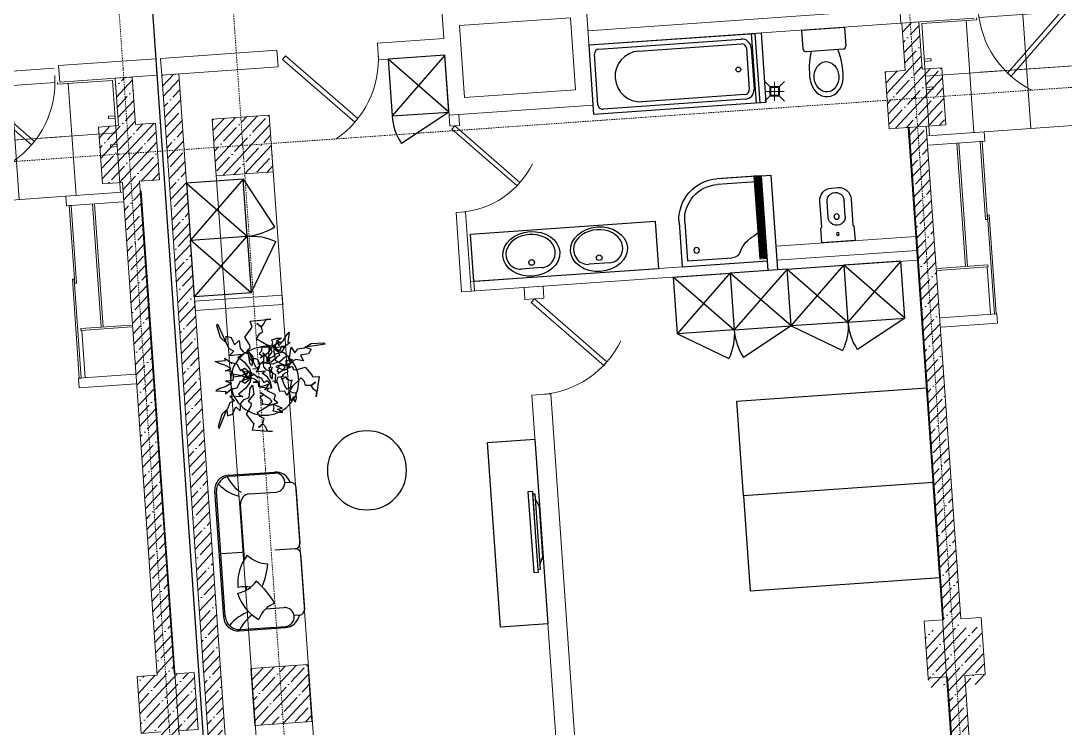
# Model space of a CAD drawing. Header units: millimetres. Extents: x -798 to 124478, y -405 to 121556.
# Drawn here: x 78353 to 89345, y 16154 to 23600 of the extents above; entities that cross this region are included whole.
import ezdxf

# ---------------------------------------------------------------- set-up
doc = ezdxf.new("R2010")
doc.units = ezdxf.units.MM
doc.linetypes.add('CENTER', pattern=[2, 1.25, -0.25, 0.25, -0.25])
doc.linetypes.add('Strichpunkt', pattern=[25.4, 12.7, -6.35, 0, -6.35])
doc.layers.add('1', color=7, linetype='Continuous')
for name, color, linetype, lineweight in [('A-AXES', 40, 'CENTER', 5), ('A-DOOR', 4, 'Continuous', 18), ('A-Hatch', 253, 'Continuous', 9), ('A-WALL-BRC', 30, 'Continuous', 13), ('A-WALL-BRCK', 5, 'Continuous', 9), ('A-WALL-CONC', 4, 'Continuous', 13), ('A-WALL-GVL', 5, 'Continuous', 13), ('S-COLS+2', 20, 'Continuous', 15), ('S-SLAB', 200, 'Continuous', 15), ('S-WALL', 5, 'Continuous', 15), ('TC-EQUIPMENT', 251, 'Continuous', 0)]:
    doc.layers.add(name, color=color, linetype=linetype, lineweight=lineweight)

# ---------------------------------------------------------------- blocks, each defined once
blk = doc.blocks.new('A$C37A3632C')
at = {"layer": 'TC-EQUIPMENT'}
for p, q in [((53, 153), (0, 206)), ((103, 3), (103, 203)), ((153, 153), (206, 206)), ((53, 53), (0, 0)), ((3, 103), (203, 103)), ((153, 53), (206, 0))]:
    blk.add_line(p, q, dxfattribs=at)
for points in [[(53, 153), (53, 53), (153, 53), (153, 153)], [(63, 143), (63, 63), (143, 63), (143, 143)]]:
    blk.add_lwpolyline(points, close=True, dxfattribs=at)
blk = doc.blocks.new('A$C3CA419DE')
at = {"layer": '1', "ltscale": 10}
blk.add_line((0, 600), (522, 895), dxfattribs=at)
at = {"layer": '1'}
for p, q in [((0, 600), (600, 0)), ((0, 0), (600, 600))]:
    blk.add_line(p, q, dxfattribs=at)
blk.add_lwpolyline([(600, 0), (600, 600), (0, 600), (0, 0), (600, 0)], dxfattribs=at)
at = {"layer": '1', "ltscale": 10}
blk.add_arc((0, 600), 600, 0, 29.4684, dxfattribs=at)
blk = doc.blocks.new('DU1')
at = {"layer": '1'}
for p, q in [((0, 900), (456, 900)), ((0, 0), (0, 900)), ((0, 900), (470, 900)), ((64, 900), (470, 900)), ((60, 840), (470, 840)), ((60, 367), (60, 840)), ((840, 470), (840, 60)), ((900, 470), (900, 0)), ((900, 0), (0, 0)), ((840, 60), (367, 60))]:
    blk.add_line(p, q, dxfattribs=at)
blk.add_circle((736, 164), 30, dxfattribs=at)
for centre, radius, start, end in [((470, 470), 430, 0.0204, 90), ((470, 470), 370, 0.0204, 90), ((160, 367), 100, 180, 246.4218), ((0, 0), 300, 23.5782, 66.4218), ((367, 160), 100, 203.5782, 270)]:
    blk.add_arc(centre, radius, start, end, dxfattribs=at)
blk = doc.blocks.new('UNI')
at = {"layer": '1'}
for p, q in [((30, 230), (420, 230)), ((0, 0), (0, 200)), ((450, 200), (450, 0)), ((450, 0), (0, 0))]:
    blk.add_line(p, q, dxfattribs=at)
for centre, radius, start, end in [((822, 465), 774, 175.1979, 197.6673), ((-372, 465), 774, 342.3327, 4.8021), ((30, 200), 30, 90, 180), ((420, 200), 30, 0, 90)]:
    blk.add_arc(centre, radius, start, end, dxfattribs=at)
blk.add_ellipse((225, 508), major_axis=(0, 210), ratio=0.832186, start_param=4.817971, end_param=7.7484, dxfattribs=at)
blk.add_ellipse((225, 508), major_axis=(0, 160), ratio=0.8125, dxfattribs=at)
blk = doc.blocks.new('BI')
at = {"layer": '1'}
blk.add_line((90, -265), (90, -430), dxfattribs=at)
blk.add_lwpolyline([(165, -440), (165, -165), (175, -155), (175, 0), (-175, 0), (-175, -155), (-165, -165), (-165, -440, 0.414214), (-35, -570), (35, -570, 0.414214)], format="xyb", close=True, dxfattribs=at)
for points in [[(90, -265, 1.000004), (-90, -265, 1.000004)], [(-90, -430, 1.000004), (90, -430, 1.000004)]]:
    blk.add_lwpolyline(points, format="xyb", dxfattribs=at)
blk.add_lwpolyline([(-90, -265), (-90, -430)], dxfattribs=at)
for centre, radius in [((0, -83), 15), ((0, -266), 28)]:
    blk.add_circle(centre, radius, dxfattribs=at)
blk = doc.blocks.new('UM1')
at = {"layer": '1'}
blk.add_line((100, 83), (-115, 83), dxfattribs=at)
blk.add_circle((-3, 145), 30, dxfattribs=at)
for centre, start, end in [((-115, 233), 211.1898, 270), ((100, 233), 270, 328.8102)]:
    blk.add_arc(centre, 150, start, end, dxfattribs=at)
blk.add_ellipse((0, 235), major_axis=(-300, 0), ratio=0.783333, dxfattribs=at)
blk.add_ellipse((-8, 240), major_axis=(260, 0), ratio=0.769231, start_param=5.847373, end_param=9.86059, dxfattribs=at)
blk = doc.blocks.new('VANNA')
at = {"layer": '1', "ltscale": 3}
for p, q in [((-217.5, -50), (217.5, -50)), ((-217.5, -100), (217.5, -100)), ((-317.5, -1650), (-317.5, -150)), ((-267.5, -1232.5), (-267.5, -150)), ((267.5, -150), (267.5, -1232.5)), ((317.5, -150), (317.5, -1650)), ((267.5, -1700), (-267.5, -1700))]:
    blk.add_line(p, q, dxfattribs=at)
blk.add_lwpolyline([(-367.5, 0), (367.5, 0), (367.5, -1750), (-367.5, -1750), (-367.5, 0)], dxfattribs=at)
blk.add_circle((0, -200), 25, dxfattribs=at)
for centre, radius, start, end in [((-217.5, -150), 100, 90, 180), ((-217.5, -150), 50, 90, 180), ((217.5, -150), 100, 0, 90), ((217.5, -150), 50, 0, 90), ((0, -1232.5), 267.5, 180, 0), ((-267.5, -1650), 50, 180, 270), ((267.5, -1650), 50, 270, 0)]:
    blk.add_arc(centre, radius, start, end, dxfattribs=at)
blk = doc.blocks.new('DOOR101')
at = {"layer": 'A-DOOR', "ltscale": 4, "transparency": 33554687}
blk.add_lwpolyline([(0, 0), (-714, -714), (-750, -678), (-36, 36)], close=True, dxfattribs=at)
blk.add_arc((0, 0), 1010, 180, 240, dxfattribs=at)
blk = doc.blocks.new('DOOR19')
blk.add_lwpolyline([(0, 0), (-0.707, 0.707), (-0.742, 0.672), (-0.035, -0.035)], close=True)
blk.add_arc((0, 0), 1, 120, 180)
blk = doc.blocks.new('SOFA1')
for p, q in [((-671, 0), (671, 0)), ((-659, -17), (659, -17)), ((0, -241), (0, -27)), ((-821, -150), (-821, -640)), ((-809, -167), (-809, -640)), ((809, -167), (809, -640)), ((821, -150), (821, -640)), ((-396, -260), (-363, -260)), ((-74, -260), (509, -260)), ((609, -360), (609, -640)), ((-609, -448), (-609, -640)), ((0, -800), (0, -586)), ((-700, -800), (-700, -740)), ((700, -800), (700, -740)), ((-54, -854), (-646, -854)), ((646, -854), (53, -854))]:
    blk.add_line(p, q)
for centre, radius, start, end in [((671, -150), 150, 0, 90), ((-671, -150), 150, 90, 180), ((-659, -167), 150, 90, 180), ((-1076, -388), 463, 15.156, 46.2539), ((1023, -394), 454, 128.8207, 160.9787), ((659, -167), 150, 0, 90), ((-1046, -557), 463, 33.9488, 59.1761), ((-321, -620), 469, 102.8656, 147.1284), ((-101, -118), 328, 187.9755, 229.8219), ((-643, -229), 282, 344.6798, 11.0286), ((-348, -640), 469, 47.8712, 92.1339), ((966, -531), 421, 112.2345, 142.37), ((190, -532), 328, 132.9811, 174.8275), ((509, -360), 100, 0, 90), ((-827, -626), 282, 16.701, 66.0231), ((-956, 267), 904, 296.1701, 315.3974), ((14, 389), 904, 244.4323, 260.4029), ((-661, -640), 160, 180, 256.0386), ((-709, -640), 100, 180, 0), ((709, -640), 100, 180, 0), ((661, -640), 160, 283.9614, 0), ((-646, -800), 53.9, 180, 270), ((-54, -800), 53.9, 270, 0), ((54, -800), 53.9, 180, 270), ((646, -800), 53.9, 270, 0)]:
    blk.add_arc(centre, radius, start, end)
blk = doc.blocks.new('A$C5AFB0490')
at = {"layer": 'TC-EQUIPMENT', "transparency": 33554687}
for p, q in [((3555, 3024), (4150, 3024)), ((3555, 2924), (4150, 2924)), ((3624, 2424), (3624, 2924)), ((3614, 2424), (4150, 2424)), ((3614, 2404), (3614, 2424)), ((3614, 2404), (4150, 2404)), ((3830, 2404), (3830, 1103)), ((3850, 2404), (3850, 1103)), ((3555, 1103), (4150, 1103)), ((2621, 1003), (3555, 1003)), ((3063, 1003), (3063, -200)), ((3555, 1003), (4150, 1003)), ((3663, 1003), (3663, -180)), ((4130, -180), (4130, 1003)), ((2190, 375), (4130, 375)), ((2571, 375), (3555, 375)), ((2517, -200), (3527, -200)), ((3550, -200), (3550, -180)), ((3550, -180), (4130, -180)), ((3527, -350), (2517, -350))]:
    blk.add_line(p, q, dxfattribs=at)
for points in [[(3555, 3024), (3555, 2924)], [(3555, 1103), (3555, 1003)]]:
    blk.add_lwpolyline(points, dxfattribs=at)
for points in [[(3582, 1880), (3582, 2924), (3562, 2924), (3562, 1880)], [(3604, 1103), (3604, 1925), (3584, 1925), (3584, 1103)], [(4060, 494), (4130, 494), (4130, 519), (4060, 519)], [(4060, 194), (4130, 194), (4130, 219), (4060, 219)]]:
    blk.add_lwpolyline(points, close=True, dxfattribs=at)
at = {"layer": 'A-DOOR', "transparency": 33554687, "rotation": 180.0000000000157}
blk.add_blockref('DOOR101', (2517, -275), dxfattribs=at)
blk = doc.blocks.new('оси 2')
at = {"layer": 'A-AXES', "linetype": 'Strichpunkt', "transparency": 33554687}
for p, q in [((2246361, -2399018), (2248331, -2427105)), ((2239279, -2399515), (2241399, -2429746)), ((2238082, -2399599), (2240051, -2427686)), ((2276409, -2408790), (2166157, -2416522))]:
    blk.add_line(p, q, dxfattribs=at)

msp = doc.modelspace()

# ---------------------------------------------------------------- hatches: boundary and pattern name
h = msp.add_hatch()
h.set_pattern_fill('LINE', color=9, scale=3, angle=-175.9883)
h.set_pattern_definition([(184.011738, (108632.454, 37054.865), (0.666377, -9.5016613), [])])
h.paths.add_polyline_path([(86140, 21107), (86199, 21111), (86140, 21959), (86080, 21955)])
at = {"layer": 'A-Hatch'}
h = msp.add_hatch(dxfattribs=at)
h.set_pattern_fill('ANSI35', color=256, scale=25, angle=-177.9339, style=0)
h.set_pattern_definition([(227.066067, (-28418.7, -649292.32), (116.227165, -108.13329), []), (227.066067, (-28530.87, -649296.36), (116.227165, -108.13329), [198.4375, -39.6875, 0, -39.6875])])
h.paths.add_polyline_path([(80968, 22608), (81010, 22010), (80412, 21968), (80370, 22566)])
h = msp.add_hatch(dxfattribs=at)
h.set_pattern_fill('ANSI35', color=256, scale=25, angle=-177.9339, style=0)
h.set_pattern_definition([(227.066067, (-28012.95, -655077.8), (116.227165, -108.13329), []), (227.066067, (-28125.13, -655081.85), (116.227165, -108.13329), [198.4375, -39.6875, 0, -39.6875])])
h.paths.add_polyline_path([(81374, 16823), (81416, 16224), (80817, 16182), (80775, 16781)])

# ---------------------------------------------------------------- linework, layer by layer
at = {"color": 9}
for points in [[(86130, 21096), (86210, 21102), (86149, 21969), (86069, 21964)], [(86140, 21107), (86199, 21111), (86140, 21959), (86080, 21955)]]:
    msp.add_lwpolyline(points, close=True, dxfattribs=at)
at = {"layer": '1'}
for points in [[(86196, 22740), (86096, 22733), (86044, 23466), (86144, 23473)], [(86319, 20979), (86219, 20972), (86149, 21969), (86249, 21976)], [(83120, 20855), (83085, 21354), (85031, 21490), (85066, 20991), (83120, 20855)], [(85890, 19595), (87885, 19735), (87955, 18738), (85960, 18598)], [(83899, 17251), (83400, 17216), (83264, 19162), (83762, 19197), (83899, 17251)], [(86030, 17600), (88025, 17740), (87955, 18738), (85960, 18598)]]:
    msp.add_lwpolyline(points, close=True, dxfattribs=at)
at = {"layer": '1', "ltscale": 3, "extrusion": (0, 0, -1)}
for points in [[(-80781, 19834), (-80706, 19822), (-80678, 19801), (-80743, 19894), (-80665, 19860), (-80591, 19849), (-80591, 19849), (-80582, 19909), (-80506, 19915), (-80567, 19939), (-80501, 19975), (-80444, 19992), (-80399, 20012), (-80505, 20024), (-80505, 20024), (-80501, 20050), (-80557, 20005), (-80574, 19988), (-80557, 20005), (-80625, 19988), (-80665, 19918), (-80707, 19943), (-80707, 19943), (-80754, 19910), (-80765, 19870), (-80771, 19833), (-80781, 19834), (-80781, 19834), (-80765, 19933), (-80717, 19997), (-80657, 20042), (-80638, 20056), (-80682, 20086), (-80547, 20073), (-80594, 20124), (-80544, 20146), (-80517, 20206), (-80456, 20266), (-80414, 20389), (-80414, 20389), (-80422, 20411), (-80509, 20214), (-80513, 20281), (-80513, 20281), (-80568, 20266), (-80603, 20188), (-80651, 20234), (-80660, 20154), (-80694, 20114), (-80747, 20094), (-80761, 20000), (-80787, 19968), (-80798, 20064), (-80798, 20064), (-80737, 20134), (-80767, 20157), (-80762, 20186), (-80710, 20270), (-80768, 20348), (-80788, 20374), (-80768, 20437), (-80984, 20461), (-80930, 20455), (-80912, 20413), (-80883, 20379), (-80836, 20414), (-80883, 20379), (-80898, 20323), (-80859, 20299), (-80830, 20255), (-80963, 20178), (-80877, 20168), (-80890, 20170), (-80886, 20124), (-80861, 20098), (-80900, 20068), (-80873, 20051), (-80958, 20109), (-80985, 20142), (-80938, 20193), (-80994, 20175), (-81005, 20215), (-80993, 20243), (-81018, 20248), (-81049, 20261), (-81096, 20261), (-81044, 20229), (-81092, 20218), (-80994, 20175), (-81050, 20160), (-81012, 20128), (-81026, 20076), (-81006, 20064), (-80939, 20030), (-80957, 20006), (-80868, 19991), (-80868, 19991), (-80854, 19932), (-80796, 19935), (-80796, 19935), (-80796, 19935)], [(-80907, 19998), (-80915, 20073), (-80901, 20106), (-80975, 20019), (-80962, 20103), (-80970, 20178), (-80970, 20178), (-81031, 20171), (-81055, 20243), (-81064, 20178), (-81115, 20232), (-81146, 20283), (-81177, 20321), (-81162, 20217), (-81162, 20217), (-81188, 20213), (-81130, 20170), (-81109, 20159), (-81130, 20170), (-81096, 20109), (-81018, 20089), (-81031, 20042), (-81031, 20042), (-80987, 20005), (-80946, 20004), (-80908, 20008), (-80907, 19998), (-80907, 19998), (-81006, 19988), (-81081, 20018), (-81140, 20065), (-81158, 20079), (-81176, 20029), (-81198, 20163), (-81236, 20104), (-81270, 20148), (-81334, 20157), (-81407, 20202), (-81537, 20211), (-81537, 20211), (-81556, 20197), (-81344, 20164), (-81407, 20143), (-81407, 20143), (-81379, 20093), (-81295, 20079), (-81327, 20021), (-81247, 20033), (-81200, 20011), (-81167, 19964), (-81073, 19975), (-81035, 19958), (-81125, 19923), (-81125, 19923), (-81208, 19964), (-81222, 19929), (-81252, 19926), (-81346, 19955), (-81407, 19879), (-81427, 19853), (-81493, 19856), (-81461, 19641), (-81469, 19695), (-81433, 19723), (-81407, 19760), (-81453, 19796), (-81407, 19760), (-81350, 19760), (-81337, 19804), (-81302, 19843), (-81192, 19734), (-81206, 19820), (-81204, 19806), (-81160, 19823), (-81141, 19853), (-81103, 19823), (-81093, 19853), (-81127, 19756), (-81153, 19722), (-81213, 19755), (-81182, 19705), (-81218, 19684), (-81248, 19688), (-81246, 19663), (-81251, 19630), (-81239, 19584), (-81221, 19643), (-81198, 19599), (-81182, 19705), (-81153, 19655), (-81132, 19700), (-81078, 19699), (-81072, 19721), (-81056, 19795), (-81028, 19784), (-81036, 19874), (-81036, 19874), (-80983, 19902), (-81001, 19958), (-81001, 19958), (-81001, 19958)], [(-80993, 19736), (-80940, 19727), (-80920, 19712), (-80966, 19777), (-80911, 19753), (-80859, 19746), (-80859, 19746), (-80853, 19788), (-80800, 19792), (-80843, 19809), (-80797, 19834), (-80757, 19846), (-80725, 19860), (-80799, 19868), (-80799, 19868), (-80797, 19887), (-80836, 19855), (-80847, 19843), (-80836, 19855), (-80883, 19843), (-80911, 19794), (-80941, 19812), (-80941, 19812), (-80974, 19788), (-80982, 19760), (-80986, 19735), (-80993, 19736), (-80993, 19736), (-80981, 19804), (-80948, 19850), (-80906, 19881), (-80893, 19891), (-80923, 19912), (-80829, 19903), (-80862, 19939), (-80826, 19954), (-80808, 19996), (-80765, 20037), (-80735, 20124), (-80735, 20124), (-80741, 20139), (-80802, 20001), (-80805, 20048), (-80805, 20048), (-80844, 20037), (-80868, 19983), (-80901, 20015), (-80908, 19959), (-80931, 19931), (-80969, 19917), (-80978, 19852), (-80997, 19829), (-81004, 19896), (-81004, 19896), (-80962, 19945), (-80983, 19961), (-80979, 19982), (-80943, 20040), (-80983, 20095), (-80997, 20113), (-80983, 20157), (-81135, 20174), (-81097, 20170), (-81084, 20140), (-81064, 20117), (-81031, 20141), (-81064, 20117), (-81074, 20078), (-81047, 20061), (-81026, 20030), (-81120, 19976), (-81060, 19969), (-81069, 19970), (-81066, 19938), (-81049, 19920), (-81076, 19899), (-81057, 19887), (-81116, 19928), (-81135, 19951), (-81102, 19986), (-81142, 19974), (-81149, 20002), (-81141, 20022), (-81159, 20025), (-81180, 20034), (-81213, 20034), (-81176, 20012), (-81210, 20004), (-81142, 19974), (-81181, 19964), (-81154, 19941), (-81164, 19905), (-81150, 19897), (-81103, 19873), (-81116, 19856), (-81053, 19845), (-81053, 19845), (-81044, 19804), (-81003, 19806), (-81003, 19806), (-81003, 19806)], [(-80780, 19897), (-80705, 19906), (-80676, 19927), (-80744, 19836), (-80665, 19867), (-80590, 19876), (-80590, 19876), (-80583, 19815), (-80508, 19807), (-80569, 19785), (-80505, 19746), (-80448, 19728), (-80404, 19706), (-80510, 19698), (-80510, 19698), (-80508, 19672), (-80562, 19718), (-80578, 19736), (-80562, 19718), (-80629, 19738), (-80666, 19809), (-80709, 19786), (-80709, 19786), (-80756, 19820), (-80765, 19861), (-80770, 19898), (-80780, 19897), (-80780, 19897), (-80767, 19798), (-80721, 19732), (-80663, 19685), (-80645, 19670), (-80689, 19642), (-80554, 19650), (-80603, 19601), (-80553, 19577), (-80529, 19517), (-80469, 19455), (-80431, 19331), (-80431, 19331), (-80440, 19309), (-80521, 19508), (-80527, 19442), (-80527, 19442), (-80581, 19459), (-80614, 19537), (-80663, 19493), (-80669, 19573), (-80702, 19614), (-80755, 19636), (-80765, 19730), (-80790, 19763), (-80804, 19668), (-80804, 19668), (-80746, 19596), (-80776, 19574), (-80773, 19545), (-80723, 19459), (-80784, 19383), (-80804, 19358), (-80786, 19294), (-81003, 19277), (-80949, 19281), (-80930, 19323), (-80900, 19356), (-80854, 19319), (-80900, 19356), (-80913, 19412), (-80873, 19435), (-80842, 19478), (-80974, 19559), (-80887, 19566), (-80900, 19565), (-80894, 19611), (-80869, 19636), (-80907, 19667), (-80879, 19684), (-80966, 19628), (-80994, 19596), (-80948, 19544), (-81004, 19564), (-81016, 19523), (-81005, 19495), (-81031, 19491), (-81062, 19479), (-81109, 19480), (-81055, 19511), (-81104, 19523), (-81004, 19564), (-81059, 19580), (-81020, 19611), (-81033, 19663), (-81013, 19674), (-80944, 19706), (-80961, 19731), (-80872, 19743), (-80872, 19743), (-80856, 19801), (-80798, 19797), (-80798, 19797), (-80798, 19797)]]:
    msp.add_lwpolyline(points, dxfattribs=at)
at = {"layer": '1'}
for points in [[(83771, 18220), (83741, 18644), (83691, 18640), (83751, 17792), (83801, 17796), (83799, 17821)], [(83763, 18620), (83819, 17822), (83799, 17821), (83743, 18619), (83763, 18620)], [(83815, 17876), (83849, 17956), (83812, 18492), (83767, 18566)]]:
    msp.add_lwpolyline(points, dxfattribs=at)
at = {"layer": '1', "ltscale": 3, "extrusion": (0, 0, -1)}
for centre, radius in [((-80919, 19807), 359), ((-81996, 18868), 416)]:
    msp.add_circle(centre, radius, dxfattribs=at)
at = {"layer": 'A-WALL-BRCK', "ltscale": 5, "transparency": 33554687}
for p, q in [((87582, 24050), (87615, 23576)), ((84378, 22712), (84300, 23820)), ((82805, 23414), (82784, 23713)), ((84323, 23495), (87605, 23726)), ((84138, 23633), (82971, 23551)), ((83024, 22793), (82971, 23551)), ((84191, 22875), (84138, 23633)), ((84191, 22875), (84138, 23633)), ((84334, 23346), (87615, 23576)), ((82106, 23365), (82805, 23414)), ((82106, 23365), (82119, 23190)), ((81049, 23291), (81061, 23116)), ((82119, 23190), (82817, 23239)), ((82862, 22606), (82817, 23239)), ((84191, 22875), (83024, 22793)), ((84378, 22712), (82862, 22606))]:
    msp.add_line(p, q, dxfattribs=at)
msp.add_lwpolyline([(82971, 23551), (83024, 22793), (84191, 22875), (84138, 23633)], dxfattribs=at)
at = {"layer": 'A-WALL-GVL', "ltscale": 5}
for p, q in [((80368, 22566), (80983, 13897)), ((80967, 22608), (81582, 13940))]:
    msp.add_line(p, q, dxfattribs=at)
at = {"layer": 'A-WALL-GVL'}
for points in [[(82870, 22491), (82970, 22498), (82962, 22613), (82862, 22606)], [(82992, 20746), (83092, 20753), (83033, 21590), (82934, 21583)], [(86312, 21079), (87783, 21182), (87790, 21082), (86319, 20979)], [(83085, 20852), (86212, 21072), (86219, 20972), (83092, 20753)], [(83120, 20855), (83120, 20855), (83127, 20755), (83127, 20755)], [(83651, 20792), (83850, 20806), (83859, 20680), (83659, 20666)], [(81105, 20713), (80182, 20649), (80189, 20549), (81112, 20614)]]:
    msp.add_lwpolyline(points, close=True, dxfattribs=at)
for points in [[(88207, 15147), (88207, 15147), (87692, 22479)], [(80133, 14480), (80133, 14480), (79619, 21812)], [(86302, 21228), (87773, 21331)], [(84174, 14764), (84273, 14771), (83930, 19673), (83730, 19659), (84074, 14757), (84174, 14764)]]:
    msp.add_lwpolyline(points, dxfattribs=at)
at = {"layer": 'S-COLS+2'}
msp.add_lwpolyline([(79966, 16724), (80176, 16738), (80218, 16140), (80008, 16125)], dxfattribs=at)
at = {"layer": 'S-WALL', "ltscale": 200}
msp.add_line((87660, 23078), (87625, 23576), dxfattribs=at)
for points in [[(81009, 22010), (80967, 22608), (80368, 22566), (80410, 21968)], [(81415, 16224), (81373, 16823), (80774, 16781), (80816, 16182)]]:
    msp.add_lwpolyline(points, close=True, dxfattribs=at)

# ---------------------------------------------------------------- block references
at = {"layer": '1'}
for name, p, rotation in [('UNI', (87022, 23534), 184.0117377910984), ('VANNA', (86105, 23102), 274.0117377910985), ('A$C3CA419DE', (82817, 23239), 184.0117377910984), ('A$C3CA419DE', (80095, 21890), 274.0117377910985), ('UM1', (84454, 20962), 4.011737791098464), ('UM1', (83743, 20912), 4.011737791098464), ('A$C3CA419DE', (87616, 21070), 184.0117377910984), ('A$C3CA419DE', (86419, 20986), 184.0117377910984)]:
    msp.add_blockref(name, p, dxfattribs=dict(at, rotation=rotation))
at = {"layer": '1', "xscale": -1}
for name, p, rotation in [('DU1', (86212, 21072), 4.011737791098512), ('BI', (86959, 21274), 184.0117377910984)]:
    msp.add_blockref(name, p, dxfattribs=dict(at, rotation=rotation))
at = {"layer": '1', "extrusion": (0, 0, -1), "zscale": -1}
for p, rotation in [((-80179, 20693), 85.98826220890152), ((-86419, 20986), 175.988262208901), ((-85222, 20902), 175.988262208901)]:
    msp.add_blockref('A$C3CA419DE', p, dxfattribs=dict(at, rotation=rotation))
at = {"layer": '1', "ltscale": 3, "extrusion": (0, 0, -1), "xscale": -1, "rotation": 265.9882662424505}
msp.add_blockref('SOFA1', (-80442, 17986), dxfattribs=at)
at = {"layer": 'A-WALL-BRC', "xscale": -1, "rotation": 4.011737789784284}
msp.add_blockref('DOOR101', (81106, 23195), dxfattribs=at)
at = {"layer": 'A-WALL-BRC', "rotation": 94.01173779109847}
msp.add_blockref('DOOR101', (83759, 20673), dxfattribs=at)
at = {"layer": 'A-WALL-CONC', "ltscale": 4, "xscale": -909.9999999993641, "yscale": 910.0000000000911, "zscale": 910.0000000000001, "rotation": 274.0117377993946}
msp.add_blockref('DOOR19', (82920, 22495), dxfattribs=at)
at = {"layer": 'TC-EQUIPMENT'}
msp.add_blockref('A$C37A3632C', (86184, 22755), dxfattribs=at)

# ---------------------------------------------------------------- next in the draw order: block references
at = {"rotation": 184.0117377906459}
msp.add_blockref('A$C5AFB0490', (91969, 23681), dxfattribs=at)
at = {"xscale": -1, "rotation": 184.0117377911333}
msp.add_blockref('A$C5AFB0490', (75210, 22505), dxfattribs=at)

# ---------------------------------------------------------------- next in the draw order: hatches: boundary and pattern name
at = {"layer": 'A-Hatch'}
h = msp.add_hatch(dxfattribs=at)
h.set_pattern_fill('ANSI35', color=256, scale=25, angle=-177.9339, style=0)
h.set_pattern_definition([(227.066067, (-21337.3, -648795.4), (116.227165, -108.13329), []), (227.066067, (-21449.48, -648799.44), (116.227165, -108.13329), [198.4375, -39.6875, 0, -39.6875])])
h.paths.add_polyline_path([(88049, 23105), (88077, 22505), (87882, 22492), (88253, 17205), (88462, 17220), (88504, 16621), (88295, 16606), (88434, 14616), (89058, 14660), (89072, 14460), (87416, 14344), (87402, 14544), (88255, 14603), (88115, 16594), (87906, 16579), (87864, 17178), (88073, 17192), (87687, 22478), (87493, 22465), (87451, 23063), (87660, 23078), (87625, 23577), (87805, 23589), (87840, 23090)])
h = msp.add_hatch(dxfattribs=at)
h.set_pattern_fill('ANSI35', color=256, scale=25, angle=-177.9339, style=0)
h.set_pattern_definition([(227.066067, (-29525.06, -649386.45), (116.227165, -108.13329), []), (227.066067, (-29637.24, -649390.5), (116.227165, -108.13329), [198.4375, -39.6875, 0, -39.6875])])
h.paths.add_polyline_path([(79770, 22524), (79812, 21926), (79602, 21911), (79967, 16724), (80176, 16738), (80217, 16143), (80008, 16125), (80154, 14040), (80414, 14059), (80428, 13852), (79151, 13765), (79136, 13964), (79975, 14021), (79829, 16113), (79619, 16098), (79577, 16696), (79786, 16711), (79422, 21898), (79213, 21884), (79171, 22482), (79381, 22497), (79346, 22996), (79526, 23009), (79560, 22509)])
h = msp.add_hatch(dxfattribs=at)
h.set_pattern_fill('ANSI35', color=256, scale=25, angle=-177.9339, style=0)
h.set_pattern_definition([(227.066067, (-28952.23, -648827.97), (116.227165, -108.13329), []), (227.066067, (-29064.4, -648832.02), (116.227165, -108.13329), [198.4375, -39.6875, 0, -39.6875])])
h.paths.add_polyline_path([(80015, 23043), (80643, 14072), (80792, 14082), (80807, 13883), (80478, 13859), (79836, 23030)])

# ---------------------------------------------------------------- next in the draw order: linework, layer by layer
at = {"layer": 'A-WALL-BRCK', "ltscale": 5, "transparency": 33554687}
for p, q in [((87615, 23576), (88389, 23630)), ((78750, 23130), (79773, 23201)), ((79773, 23201), (79785, 23027)), ((79822, 23205), (81049, 23291)), ((79822, 23205), (79835, 23030)), ((78750, 23130), (78762, 22955)), ((79835, 23030), (81061, 23116)), ((78762, 22955), (79785, 23027))]:
    msp.add_line(p, q, dxfattribs=at)
at = {"layer": 'S-COLS+2'}
msp.add_line((79812, 21926), (79602, 21911), dxfattribs=at)
for points in [[(79422, 21898), (79213, 21884), (79171, 22482), (79381, 22497)], [(79560, 22509), (79770, 22524), (79812, 21926)], [(79829, 16113), (79619, 16098), (79577, 16696), (79787, 16711)]]:
    msp.add_lwpolyline(points, dxfattribs=at)
at = {"layer": 'S-SLAB', "lineweight": 25}
msp.add_line((78973, 34599), (80428, 13852), dxfattribs=at)
at = {"layer": 'S-WALL', "ltscale": 200}
for p, q in [((87625, 23576), (87805, 23589)), ((87805, 23589), (87840, 23090)), ((88066, 17292), (87862, 17278)), ((87862, 17278), (87904, 16679)), ((88460, 17320), (88246, 17305)), ((88502, 16721), (88460, 17320)), ((88288, 16706), (88502, 16721)), ((87904, 16679), (88108, 16693))]:
    msp.add_line(p, q, dxfattribs=at)
at = {"layer": 'S-WALL', "ltscale": 5}
for p, q in [((79346, 22996), (79526, 23009)), ((79381, 22497), (79346, 22996)), ((79526, 23009), (79560, 22509)), ((79787, 16711), (79422, 21898)), ((79602, 21911), (79966, 16724))]:
    msp.add_line(p, q, dxfattribs=at)
at = {"layer": 'S-WALL', "ltscale": 200}
for points in [[(87660, 23078), (87451, 23063), (87493, 22465), (88091, 22507), (88049, 23105), (87840, 23090)], [(80478, 13859), (79835, 23030), (80015, 23043), (80643, 14072), (80792, 14083), (80807, 13883), (80478, 13859)], [(88066, 17292), (87702, 22479)], [(88246, 17305), (87882, 22492)], [(88255, 14603), (88108, 16693)], [(88434, 14616), (88288, 16706)]]:
    msp.add_lwpolyline(points, dxfattribs=at)

# ---------------------------------------------------------------- next in the draw order: block references
msp.add_blockref('оси 2', (-2159419, 2433624))

doc.saveas('drawing.dxf')
